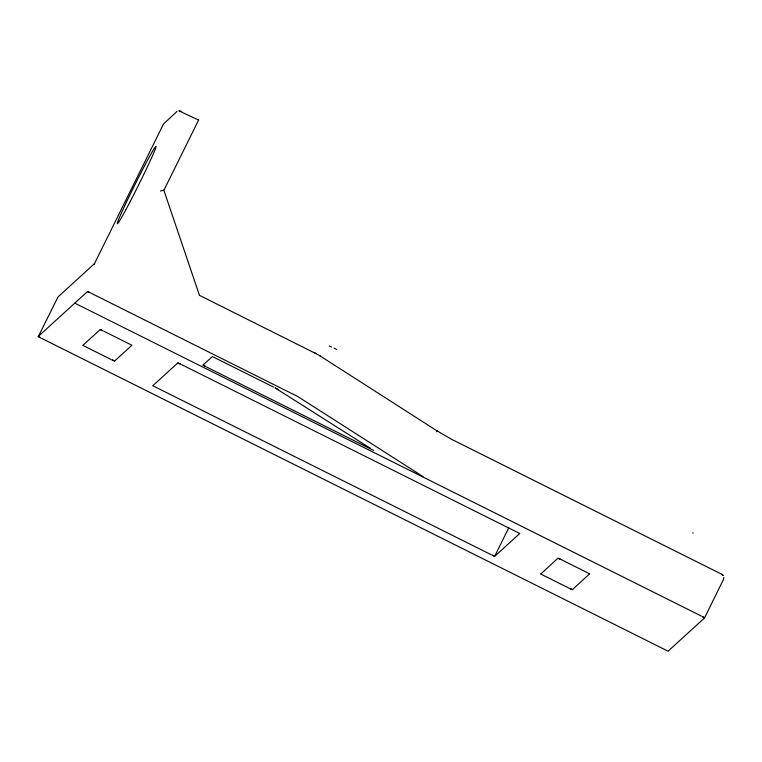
<?xml version="1.0" encoding="UTF-8"?>
<svg xmlns="http://www.w3.org/2000/svg" width="762" height="762" viewBox="0 0 762 762"><rect width="100%" height="100%" fill="white"/><g stroke="black" fill="none" stroke-linecap="round" stroke-linejoin="round"><path stroke-width="1.14" d="M723.9 577.482L723.5 579.472L704.45 618.039L668.398 650.9M198.777 119.701L164.125 189.814M721.747 574.253L723.252 575.558L721.719 574.215L451.647 439.341L437.474 431.063L436.664 431.768M212.379 356.549L273.663 387.153M668.074 651.196L41.615 338.357M38.1 336.594L40.719 337.89L38.424 336.309L58.045 296.894L94.65 263.519L94.164 264.29L163.468 124.073L176.975 111.452M495.148 555.374L508.778 527.799M38.424 336.309L87.278 291.751L90.192 292.77L87.601 291.465M83.172 345.091L100.003 329.746L102.918 330.765L100.317 329.46M131.626 345.538L114.795 360.883L111.89 359.864L114.481 361.178M153.124 385.448L177.641 363.093L180.556 364.112L177.965 362.807M212.065 356.845L203.244 364.884L205.54 366.465L202.921 365.169M519.455 533.791L494.938 556.146L492.023 555.127L494.624 556.441M199.415 295.332L317.459 354.387M82.848 345.386L110.966 359.426M131.95 345.253L103.832 331.213M152.81 385.743L491.109 554.679M519.779 533.495L181.48 364.56M540.639 573.996L572.262 589.788M558.108 558.06L589.731 573.862M160.42 191.052L163.811 190.109L199.444 295.313M180.889 111.223L178.899 110.814L198.463 119.996M316.116 353.606L314.944 353.006M560.699 559.375L557.784 558.356L540.991 573.834M569.671 588.474L572.586 589.493L589.378 574.015M704.764 617.744L702.154 616.448L704.45 618.039M278.654 389.639L275.063 387.868L370.494 448.408M91.116 293.218L297.932 396.631L423.015 476.593M206.435 366.932L373.723 450.466M74.79 303.143L701.25 615.991M318.125 354.749L319.021 355.273M320.373 356.092L319.726 355.702L437.378 431.111M692.582 532.943A8.801 0.905 26.3 0 1 693.249 533.029M329.213 346.024A11.011 1.133 26.3 0 1 331.527 347.005M334.061 348.177A11.011 1.133 26.3 0 1 336.633 349.453M125.654 210.121A43.243 1.724 -63.5 0 0 155.953 147.047A43.243 1.724 -63.5 0 0 128.302 198.206A43.243 1.724 -63.5 0 0 125.654 210.121"/></g></svg>
